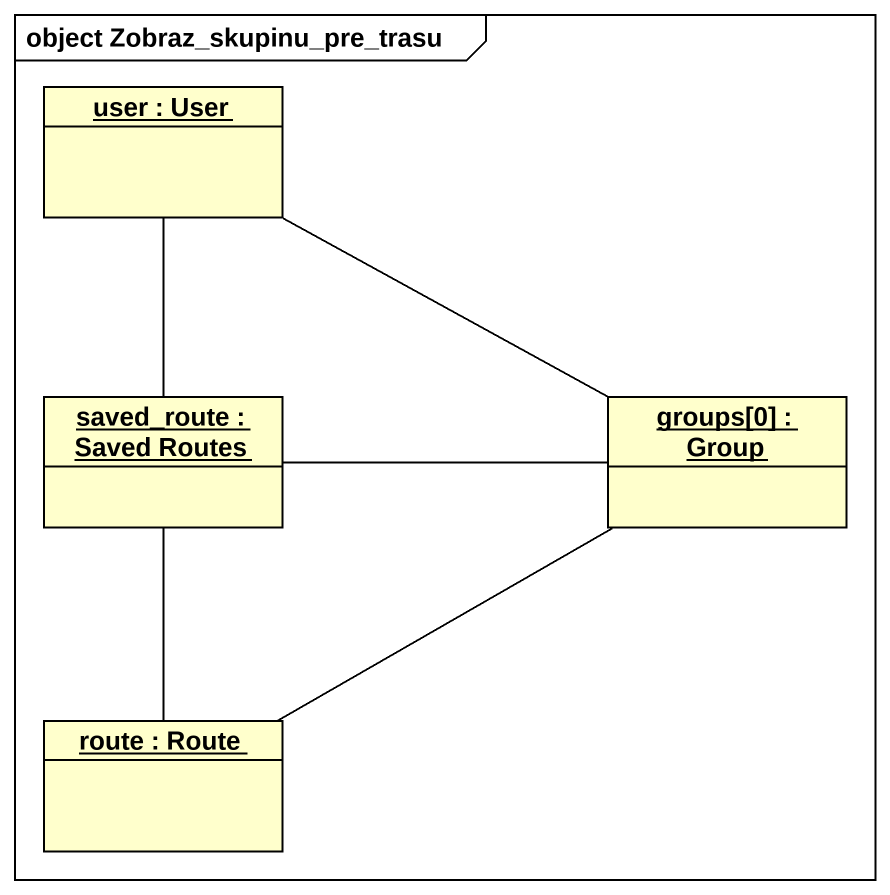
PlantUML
@startuml
mainframe object Zobraz_skupinu_pre_trasu
hide circle
hide empty members
object "user : User" as user
object "saved_route : Saved Routes" as saved_route
object "groups[0] : Group" as groups_0
object "route : Route" as route
user -- saved_route
user -right- groups_0
saved_route -right- groups_0
saved_route -- route
route -right- groups_0
@enduml
